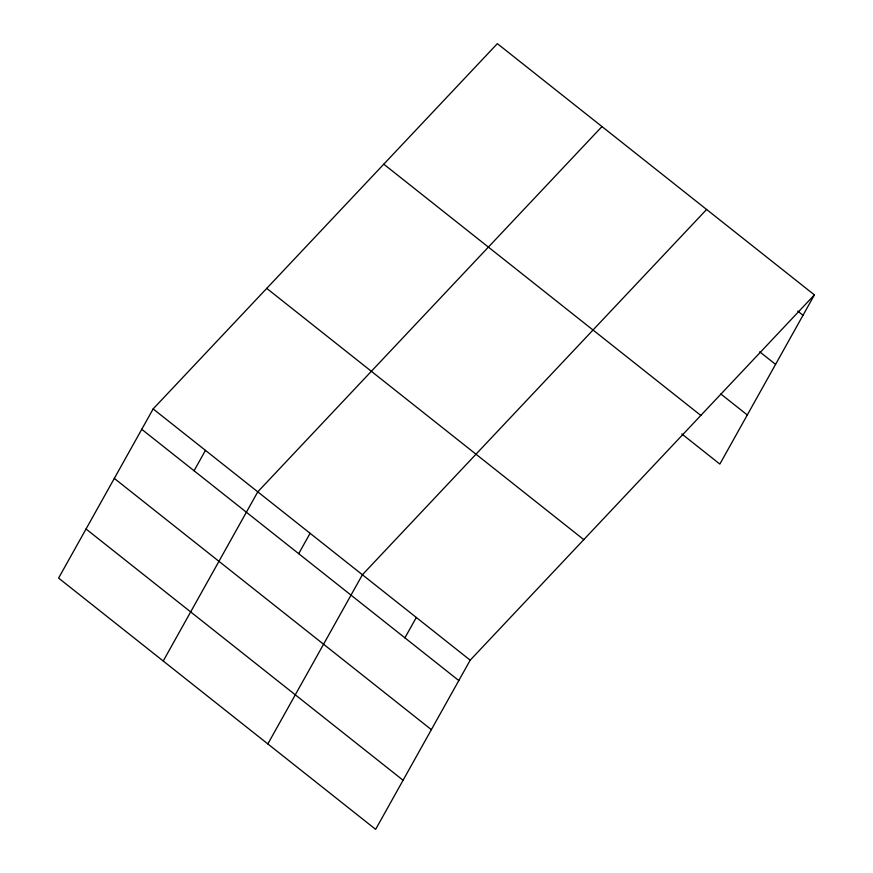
<?xml version="1.0" encoding="UTF-8"?>
<svg xmlns="http://www.w3.org/2000/svg" width="873" height="873" viewBox="0 0 873 873"><rect width="100%" height="100%" fill="white"/><g stroke="black" fill="none" stroke-linecap="round" stroke-linejoin="round"><path stroke-width="1.31" d="M153.146 408.924L58.6 578.101L375.641 829.35L470.198 660.174L814.4 294.899L497.359 43.65L153.146 408.924L470.198 660.174M194.068 470.765L205.461 450.381M163.229 661.014L257.775 491.837L601.977 126.563M298.697 553.678L310.09 533.294M267.847 743.927L362.404 574.75L706.606 209.476M404.908 637.847L416.301 617.462M814.4 294.899L719.854 464.076L681.802 433.925M797.726 311.094L803.007 315.273M759.717 351.819L775.573 364.379M720.869 394.029L747.299 414.97M383.771 164.189L700.812 415.439M266.734 288.385L583.786 539.634M141.753 429.309L458.805 680.558M114.319 478.415L431.36 729.653M86.045 529.005L403.086 780.244"/></g></svg>
